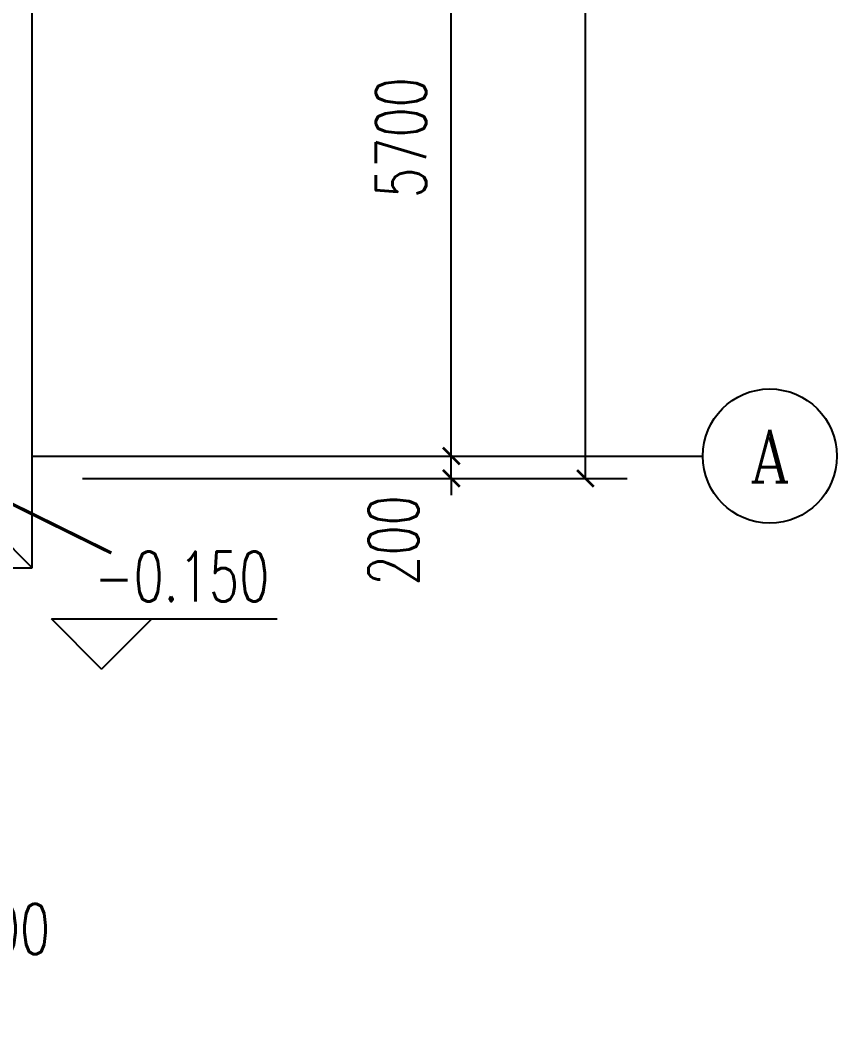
# Model space of a CAD drawing. Extents: x 1728470 to 1835391, y -157368 to 197905.
# Drawn here: x 1799142 to 1806450, y -69490 to -60465 of the extents above; entities that cross this region are included whole.
import ezdxf
from ezdxf.enums import TextEntityAlignment as Align

# ---------------------------------------------------------------- set-up
doc = ezdxf.new("R2010")
doc.units = 0
doc.header["$LTSCALE"] = 1000
doc.header["$MEASUREMENT"] = 0
doc.linetypes.add('CENTER2', pattern=[1.14, 0.75, -0.13, 0.13, -0.13])
doc.layers.get('0').update_dxf_attribs({"linetype": 'CONTINUOUS'})
doc.layers.get('DEFPOINTS').update_dxf_attribs({"linetype": 'CONTINUOUS'})
for name, color, linetype in [('AXIS', 3, 'CONTINUOUS'), ('AXIS_TEXT', 7, 'CONTINUOUS'), ('DIM_ELEV', 3, 'CONTINUOUS'), ('GROUND', 2, 'CONTINUOUS'), ('PUB_TEXT', 7, 'CONTINUOUS'), ('WIRE-接地', 4, 'CONTINUOUS')]:
    doc.layers.add(name, color=color, linetype=linetype)
doc.styles.add('_TCH_AXIS', font='COMPLEX', dxfattribs={"bigfont": 'GBCBIG'})
doc.styles.add('_TCH_DIM', font='SIMPLEX', dxfattribs={"bigfont": 'GBCBIG'})
doc.styles.add('COMPLEX', font='COMPLEX')
doc.styles.add('DIM_FONT', font='SIMPLEX', dxfattribs={"width": 0.7, "bigfont": 'GBCBIG'})
doc.dimstyles.new('DIMN150', dxfattribs={"dimscale": 1.5, "dimtxt": 300, "dimasz": 100, "dimexe": 250, "dimexo": 300, "dimgap": 150, "dimtad": 1, "dimdec": 0, "dimzin": 0, "dimtxsty": 'DIM_FONT', "dimblk": 'ARCHTICK', "dimcen": 0.09, "dimclrt": 7, "dimazin": 3, "dimtfac": 1, "dimtdec": 0, "dimtix": 1, "dimtmove": 0, "dimatfit": 3, "dimtolj": 1, "dimtzin": 0})

# ---------------------------------------------------------------- blocks, each defined once
blk = doc.blocks.new('_ARCHTICK')
at = {"color": 0, "linetype": 'BYBLOCK', "const_width": 0.15}
blk.add_lwpolyline([(-0.5, -0.5), (0.5, 0.5)], dxfattribs=at)
blk = doc.blocks.new('*D58')
at = {"layer": 'AXIS', "color": 0}
for p, q in [((1968216.8, 67450.2), (1968216.8, 63775.2)), ((1968416.8, 67450.2), (1968416.8, 63775.2)), ((1968216.8, 64150.2), (1968066.8, 64150.2)), ((1968216.8, 64150.2), (1968416.8, 64150.2)), ((1968416.8, 64150.2), (1968566.8, 64150.2))]:
    blk.add_line(p, q, dxfattribs=at)
at = {"layer": 'DEFPOINTS', "color": 0}
for p in [(1968216.8, 67900.2), (1968416.8, 67900.2), (1968416.8, 64150.2)]:
    blk.add_point(p, dxfattribs=at)
at = {"layer": 'AXIS', "color": 0, "xscale": 150, "yscale": 150, "zscale": 150}
blk.add_blockref('_ARCHTICK', (1968216.8, 64150.2), dxfattribs=at)
at = {"layer": 'AXIS', "color": 0, "xscale": 150, "yscale": 150, "zscale": 150, "rotation": 180}
blk.add_blockref('_ARCHTICK', (1968416.8, 64150.2), dxfattribs=at)
at = {"layer": 'AXIS', "color": 7, "insert": (1968971.8, 64667.7), "char_height": 450, "attachment_point": 5, "style": 'DIM_FONT'}
blk.add_mtext('\\A1;200', dxfattribs=at)
blk = doc.blocks.new('_AXISO')
blk.add_circle((0, 0), 0.5)
at = {"layer": 'AXIS_TEXT', "style": 'COMPLEX', "width": 1.041667}
blk.add_attdef('A', text='', height=0.56, dxfattribs=at).set_placement((-0.25, -0.28), (0.25, -0.28), align=Align.FIT)
blk = doc.blocks.new('*D70')
at = {"layer": 'AXIS', "color": 0}
for p, q in [((1969666.8, 86300.2), (1974541.8, 86300.2)), ((1974166.8, 68700.2), (1974166.8, 86300.2)), ((1969666.8, 68700.2), (1974541.8, 68700.2))]:
    blk.add_line(p, q, dxfattribs=at)
at = {"layer": 'DEFPOINTS', "color": 0}
for p in [(1969216.8, 86300.2), (1974166.8, 86300.2), (1969216.8, 68700.2)]:
    blk.add_point(p, dxfattribs=at)
at = {"layer": 'AXIS', "color": 0, "xscale": 150, "yscale": 150, "zscale": 150}
for p, rotation in [((1974166.8, 86300.2), 90), ((1974166.8, 68700.2), 270)]:
    blk.add_blockref('_ARCHTICK', p, dxfattribs=dict(at, rotation=rotation))
at = {"layer": 'AXIS', "color": 7, "insert": (1973716.8, 77500.2), "char_height": 450, "attachment_point": 5, "rotation": 90, "style": 'DIM_FONT'}
blk.add_mtext('\\A1;17600', dxfattribs=at)
blk = doc.blocks.new('*D71')
at = {"layer": 'AXIS', "color": 0}
for p, q in [((1972966.8, 68900.2), (1972966.8, 69050.2)), ((1969666.8, 68900.2), (1973341.8, 68900.2)), ((1972966.8, 68700.2), (1972966.8, 68900.2)), ((1969666.8, 68700.2), (1973341.8, 68700.2)), ((1972966.8, 68700.2), (1972966.8, 68550.2))]:
    blk.add_line(p, q, dxfattribs=at)
at = {"layer": 'DEFPOINTS', "color": 0}
for p in [(1969216.8, 68900.2), (1972966.8, 68900.2), (1969216.8, 68700.2)]:
    blk.add_point(p, dxfattribs=at)
at = {"layer": 'AXIS', "color": 0, "xscale": 150, "yscale": 150, "zscale": 150}
for p, rotation in [((1972966.8, 68900.2), 270), ((1972966.8, 68700.2), 90)]:
    blk.add_blockref('_ARCHTICK', p, dxfattribs=dict(at, rotation=rotation))
at = {"layer": 'AXIS', "color": 7, "insert": (1972449.3, 68145.2), "char_height": 450, "attachment_point": 5, "rotation": 90, "style": 'DIM_FONT'}
blk.add_mtext('\\A1;200', dxfattribs=at)
blk = doc.blocks.new('*D72')
at = {"layer": 'AXIS', "color": 0}
for p, q in [((1969666.8, 74600.2), (1973341.8, 74600.2)), ((1972966.8, 68900.2), (1972966.8, 74600.2)), ((1969666.8, 68900.2), (1973341.8, 68900.2))]:
    blk.add_line(p, q, dxfattribs=at)
at = {"layer": 'DEFPOINTS', "color": 0}
for p in [(1969216.8, 74600.2), (1972966.8, 74600.2), (1969216.8, 68900.2)]:
    blk.add_point(p, dxfattribs=at)
at = {"layer": 'AXIS', "color": 0, "xscale": 150, "yscale": 150, "zscale": 150}
for p, rotation in [((1972966.8, 74600.2), 90), ((1972966.8, 68900.2), 270)]:
    blk.add_blockref('_ARCHTICK', p, dxfattribs=dict(at, rotation=rotation))
at = {"layer": 'AXIS', "color": 7, "insert": (1972516.8, 71750.2), "char_height": 450, "attachment_point": 5, "rotation": 90, "style": 'DIM_FONT'}
blk.add_mtext('\\A1;5700', dxfattribs=at)
blk = doc.blocks.new('DFW32')
at = {"layer": 'AXIS', "color": 8}
blk.add_line((1969216.8, 68900.2), (1975216.8, 68900.2), dxfattribs=at)
at = {"layer": 'DIM_ELEV', "color": 8}
for p, q in [((1969837.5, 66992.2), (1969387.5, 67442.2)), ((1969387.5, 67442.2), (1971407.3, 67442.2)), ((1969837.5, 66992.2), (1970287.5, 67442.2))]:
    blk.add_line(p, q, dxfattribs=at)
at = {"layer": 'GROUND', "color": 8}
for p, q in [((1969216.8, 67900.2), (1969216.8, 87100.2)), ((1968416.8, 68700.2), (1969216.8, 67900.2)), ((1913016.8, 67900.2), (1969216.8, 67900.2))]:
    blk.add_line(p, q, dxfattribs=at)
at = {"layer": 'AXIS', "color": 8}
ref = blk.add_blockref('_AXISO', (1975816.8, 68900.2), dxfattribs=dict(at, xscale=1200, yscale=1200, zscale=1200))
ref.add_attrib('A', 'A', dxfattribs={"layer": 'AXIS_TEXT', "color": 8, "height": 468.8, "style": '_TCH_AXIS', "width": 0.888889}).set_placement((1975638.2, 68665.8), (1975995.3, 68665.8), align=Align.FIT)
at = {"layer": 'PUB_TEXT', "color": 8, "style": '_TCH_DIM', "width": 0.705882}
blk.add_text('-0.150', height=446.25, dxfattribs=at).set_placement((1969772.3, 67599.7))
at = {"layer": 'AXIS', "color": 8}
for p1, p2, distance, picture, middle in [((1969216.8, 68700.2), (1969216.8, 86300.2), -4950, '*D70', (1973716.8, 77500.2)), ((1969216.8, 68900.2), (1969216.8, 74600.2), -3750, '*D72', (1972516.8, 71750.2))]:
    dim = blk.add_aligned_dim(p1=p1, p2=p2, distance=distance, dimstyle='DIMN150', dxfattribs=at)
    dim.commit()
    dim.dimension.update_dxf_attribs({"geometry": picture, "text_midpoint": middle})
for base, p1, p2, angle, picture, middle in [((1972966.8, 68900.2), (1969216.8, 68700.2), (1969216.8, 68900.2), 90, '*D71', (1972449.3, 68145.2)), ((1968416.8, 64150.2), (1968216.8, 67900.2), (1968416.8, 67900.2), 0, '*D58', (1968971.8, 64667.7))]:
    dim = blk.add_linear_dim(base=base, p1=p1, p2=p2, angle=angle, dimstyle='DIMN150', dxfattribs=at)
    dim.commit()
    dim.dimension.update_dxf_attribs({"geometry": picture, "text_midpoint": middle, "dimtype": 161})

msp = doc.modelspace()

# ---------------------------------------------------------------- linework, layer by layer
at = {"layer": 'WIRE-接地', "linetype": 'CENTER2', "const_width": 30}
msp.add_lwpolyline([(1799957.6, -65232.6), (1798283.7, -64407.4)], dxfattribs=at)

# ---------------------------------------------------------------- block references
msp.add_blockref('DFW32', (-169966.6, -133265.2))

doc.saveas('drawing.dxf')
